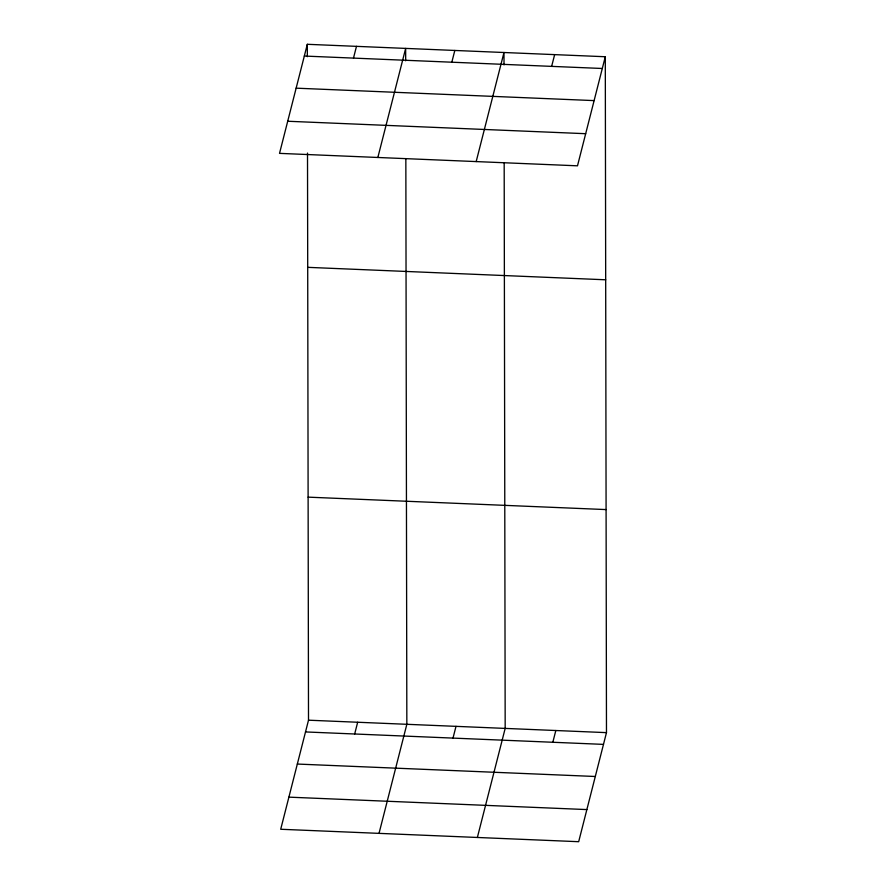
<?xml version="1.0" encoding="UTF-8"?>
<svg xmlns="http://www.w3.org/2000/svg" width="886" height="886" viewBox="0 0 886 886"><rect width="100%" height="100%" fill="white"/><g stroke="black" fill="none" stroke-linecap="round" stroke-linejoin="round"><path stroke-width="1.33" d="M307.32 44.3L279.522 153.367L577.495 165.815L605.293 56.737L307.32 44.3L307.342 56.693M353.492 58.099L356.482 46.349M377.846 157.475L405.655 48.409L405.677 60.802M451.827 62.208L454.817 50.458M307.508 153.068L308.505 720.196L280.707 829.263L578.68 841.7L606.478 732.633L605.293 56.737M476.181 161.584L503.99 52.507L504.012 64.9M354.677 733.996L357.667 722.245M551.646 66.372L554.647 54.622M379.031 833.361L406.84 724.294L405.843 158.55M453.012 738.093L456.002 726.354M477.366 837.469L505.175 728.403L504.178 162.659M552.831 742.269L555.821 730.518M304.319 56.051L602.303 68.488M296.134 88.168L594.118 100.605M287.706 121.249L585.679 133.697M307.708 267.339L605.692 279.788M308.106 497.146L606.09 509.583M308.505 720.196L606.478 732.633M305.504 731.936L603.488 744.384M297.319 764.053L595.303 776.49M288.891 797.145L586.864 809.582"/></g></svg>
